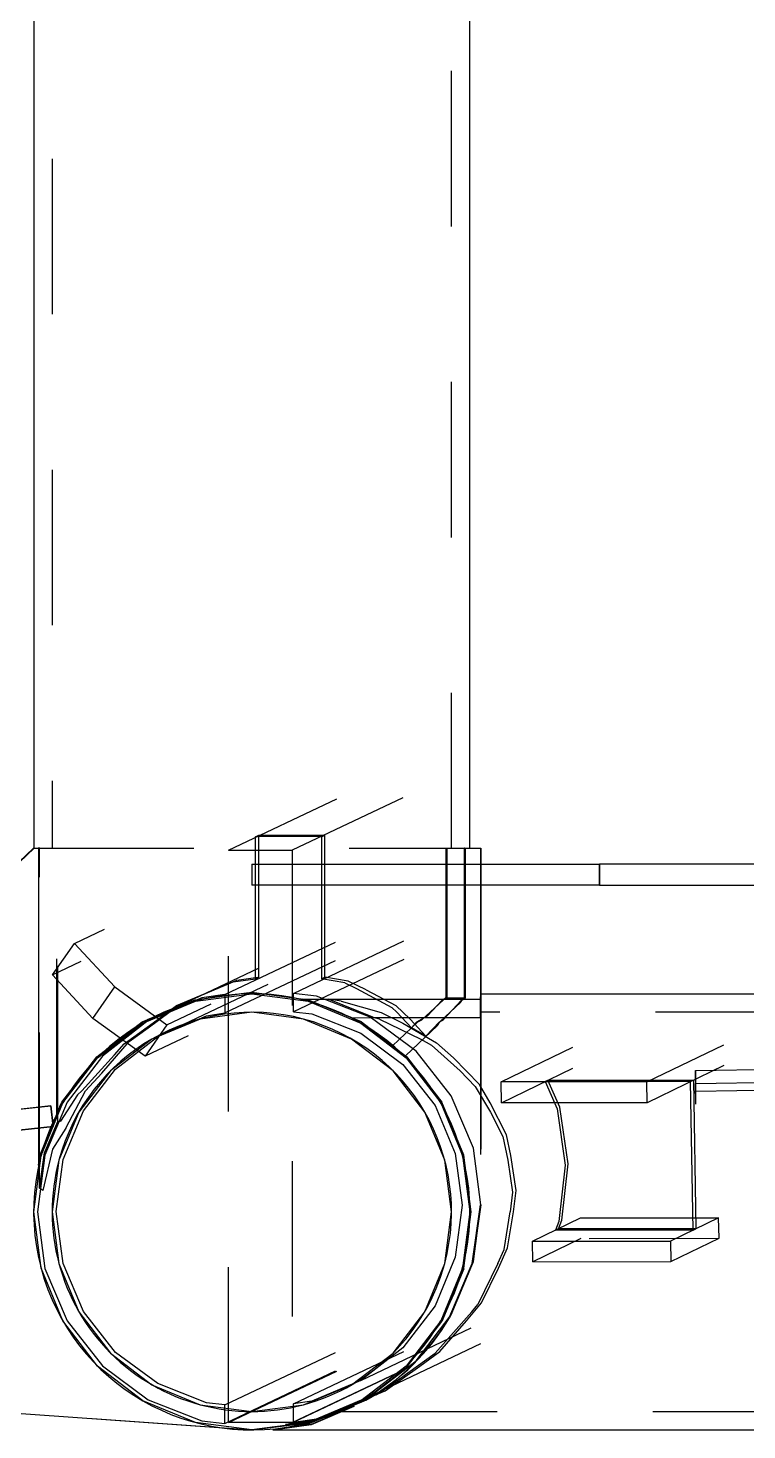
# Model space of a CAD drawing. Header units: millimetres. Extents: x 150000 to 150841, y 150000 to 150594.
# Drawn here: x 150060.44 to 150069.69, y 150459.26 to 150477.3 of the extents above; entities that cross this region are included whole.
import ezdxf

# ---------------------------------------------------------------- set-up
doc = ezdxf.new("R2010")
doc.units = ezdxf.units.MM
doc.linetypes.add('XKITLINE00', pattern=[0])
doc.linetypes.add('XKITLINE02', pattern=[4, 2, -2])

msp = doc.modelspace()

# ---------------------------------------------------------------- linework, layer by layer
at = {"color": 7, "linetype": 'XKITLINE02'}
for p, q in [((150060.752, 150547.617), (150060.752, 150466.747)), ((150065.886, 150466.747), (150065.886, 150542.481)), ((150063.019, 150466.723), (150064.411, 150467.384)), ((150065.259, 150467.398), (150063.838, 150466.723)), ((150063.365, 150466.895), (150063.41, 150466.916)), ((150063.39, 150466.896), (150063.365, 150466.895)), ((150063.365, 150465.07), (150063.365, 150466.895)), ((150064.052, 150466.897), (150063.39, 150466.896)), ((150063.41, 150466.916), (150064.12, 150466.918)), ((150063.41, 150465.091), (150063.41, 150466.916)), ((150064.214, 150466.894), (150064.052, 150466.897)), ((150064.12, 150466.918), (150064.259, 150466.915)), ((150064.214, 150466.894), (150064.259, 150466.915)), ((150064.214, 150466.894), (150064.214, 150465.068)), ((150064.259, 150465.089), (150064.259, 150466.915)), ((150056.26, 150462.717), (150060.518, 150466.747)), ((150060.515, 150466.747), (150060.573, 150466.747)), ((150060.573, 150466.747), (150066.053, 150466.747)), ((150060.591, 150466.747), (150060.575, 150466.747)), ((150060.575, 150466.747), (150060.826, 150466.747)), ((150060.588, 150462.377), (150060.588, 150466.747)), ((150060.811, 150463.326), (150060.811, 150466.747)), ((150060.826, 150463.234), (150060.826, 150466.747)), ((150063.019, 150459.361), (150063.019, 150466.723)), ((150063.019, 150466.723), (150063.838, 150466.723)), ((150063.838, 150466.723), (150063.838, 150459.361)), ((150065.813, 150466.747), (150065.813, 150464.822)), ((150065.813, 150466.747), (150066.051, 150466.747)), ((150065.827, 150466.747), (150065.827, 150464.825)), ((150066.053, 150466.747), (150066.123, 150466.747)), ((150066.063, 150466.747), (150066.063, 150464.825)), ((150063.319, 150466.541), (150063.319, 150466.275)), ((150066.051, 150466.541), (150066.051, 150466.275)), ((150066.261, 150466.541), (150066.261, 150466.275)), ((150066.266, 150466.541), (150066.266, 150466.275)), ((150067.79, 150466.275), (150067.79, 150466.541)), ((150067.79, 150466.541), (150067.79, 150466.275)), ((150067.79, 150466.541), (150067.79, 150466.541)), ((150067.79, 150466.275), (150067.79, 150466.541)), ((150061.04, 150465.523), (150061.423, 150465.705)), ((150062.973, 150464.866), (150064.394, 150465.541)), ((150063.855, 150464.881), (150065.276, 150465.556)), ((150060.758, 150465.119), (150061.04, 150465.523)), ((150061.04, 150465.523), (150061.556, 150464.963)), ((150060.758, 150465.119), (150061.125, 150465.294)), ((150061.988, 150464.531), (150063.407, 150465.205)), ((150062.973, 150464.629), (150064.394, 150465.303)), ((150065.276, 150465.318), (150063.855, 150464.643)), ((150061.275, 150464.559), (150060.758, 150465.119)), ((150062.109, 150464.327), (150063.528, 150465.001)), ((150062.668, 150464.86), (150063.126, 150465.051)), ((150062.723, 150464.88), (150063.081, 150465.029)), ((150063.081, 150465.029), (150063.365, 150465.07)), ((150063.126, 150465.051), (150063.396, 150465.09)), ((150063.41, 150465.091), (150063.365, 150465.07)), ((150063.396, 150465.09), (150063.41, 150465.091)), ((150064.214, 150465.068), (150064.259, 150465.089)), ((150064.514, 150465.016), (150064.214, 150465.068)), ((150064.559, 150465.037), (150064.259, 150465.089)), ((150064.514, 150465.016), (150064.664, 150464.945)), ((150064.788, 150464.928), (150064.559, 150465.037)), ((150061.275, 150464.559), (150061.556, 150464.963)), ((150061.556, 150464.963), (150062.228, 150464.476)), ((150062.676, 150464.823), (150061.988, 150464.531)), ((150062.351, 150464.724), (150062.723, 150464.88)), ((150062.403, 150464.748), (150062.668, 150464.86)), ((150063.248, 150464.882), (150062.586, 150464.795)), ((150062.593, 150464.779), (150063.319, 150464.875)), ((150062.973, 150464.866), (150062.676, 150464.823)), ((150062.973, 150464.866), (150062.973, 150464.629)), ((150063.319, 150464.875), (150064.045, 150464.779)), ((150063.855, 150464.643), (150063.855, 150464.881)), ((150064.152, 150464.847), (150063.855, 150464.881)), ((150064.84, 150464.577), (150064.152, 150464.847)), ((150064.664, 150464.945), (150065.121, 150464.699)), ((150064.788, 150464.928), (150065.171, 150464.723)), ((150065.813, 150464.822), (150065.78, 150464.795)), ((150066.051, 150464.821), (150065.813, 150464.822)), ((150065.817, 150464.813), (150065.827, 150464.825)), ((150065.827, 150464.825), (150066.063, 150464.825)), ((150066.063, 150464.825), (150066.048, 150464.806)), ((150066.264, 150464.875), (150066.266, 150464.808)), ((150066.266, 150464.875), (150066.266, 150462.161)), ((150061.917, 150464.499), (150062.593, 150464.779)), ((150062.586, 150464.795), (150061.974, 150464.541)), ((150061.984, 150464.439), (150062.403, 150464.748)), ((150062.097, 150464.536), (150062.351, 150464.724)), ((150062.228, 150464.476), (150062.798, 150464.747)), ((150062.351, 150464.724), (150062.403, 150464.748)), ((150063.855, 150464.643), (150064.09, 150464.616)), ((150063.965, 150464.806), (150066.03, 150464.805)), ((150063.965, 150464.806), (150064.049, 150464.795)), ((150064.049, 150464.795), (150063.965, 150464.806)), ((150064.045, 150464.779), (150064.722, 150464.499)), ((150064.049, 150464.795), (150064.088, 150464.779)), ((150064.596, 150464.569), (150064.049, 150464.795)), ((150064.088, 150464.779), (150064.73, 150464.513)), ((150064.311, 150464.807), (150066.266, 150464.808)), ((150064.47, 150464.779), (150064.311, 150464.807)), ((150064.311, 150464.807), (150064.873, 150464.581)), ((150064.47, 150464.779), (150064.981, 150464.633)), ((150065.121, 150464.699), (150065.184, 150464.639)), ((150065.171, 150464.723), (150065.356, 150464.548)), ((150065.371, 150464.439), (150065.184, 150464.639)), ((150065.507, 150464.541), (150065.78, 150464.795)), ((150065.578, 150464.591), (150065.766, 150464.795)), ((150065.766, 150464.795), (150065.817, 150464.813)), ((150065.786, 150464.545), (150066.017, 150464.795)), ((150066.017, 150464.795), (150066.048, 150464.806)), ((150066.261, 150464.807), (150066.261, 150462.161)), ((150066.261, 150464.568), (150066.261, 150464.805)), ((150066.266, 150464.572), (150066.266, 150464.808)), ((150061.946, 150464.073), (150061.275, 150464.559)), ((150061.336, 150464.053), (150061.917, 150464.499)), ((150061.988, 150464.531), (150061.397, 150464.074)), ((150061.676, 150464.232), (150062.097, 150464.536)), ((150062.228, 150464.476), (150061.946, 150464.073)), ((150062.654, 150464.55), (150062.035, 150464.294)), ((150062.109, 150464.327), (150062.738, 150464.594)), ((150063.319, 150464.638), (150062.654, 150464.55)), ((150062.738, 150464.594), (150062.973, 150464.629)), ((150063.984, 150464.55), (150063.319, 150464.638)), ((150064.603, 150464.294), (150063.984, 150464.55)), ((150064.09, 150464.616), (150064.72, 150464.369)), ((150064.596, 150464.569), (150066.261, 150464.568)), ((150064.722, 150464.499), (150065.303, 150464.053)), ((150064.73, 150464.513), (150064.749, 150464.499)), ((150064.73, 150464.513), (150065.296, 150464.079)), ((150064.749, 150464.499), (150065.296, 150464.079)), ((150065.431, 150464.138), (150064.84, 150464.577)), ((150064.873, 150464.581), (150064.886, 150464.571)), ((150064.886, 150464.571), (150066.266, 150464.572)), ((150064.962, 150464.55), (150064.886, 150464.571)), ((150064.962, 150464.55), (150065.494, 150464.294)), ((150064.981, 150464.633), (150065.259, 150464.499)), ((150065.129, 150464.207), (150065.453, 150464.513)), ((150065.259, 150464.499), (150065.696, 150464.246)), ((150065.356, 150464.548), (150065.558, 150464.33)), ((150065.371, 150464.439), (150065.441, 150464.513)), ((150065.441, 150464.513), (150065.578, 150464.591)), ((150065.453, 150464.513), (150065.507, 150464.541)), ((150065.558, 150464.33), (150065.731, 150464.513)), ((150065.731, 150464.513), (150065.786, 150464.545)), ((150066.264, 150464.638), (150066.261, 150464.568)), ((150110.509, 150464.638), (150066.264, 150464.638)), ((150066.266, 150464.572), (150066.264, 150464.638)), ((150069.024, 150463.889), (150109.003, 150464.567)), ((150062.035, 150464.294), (150061.503, 150463.886)), ((150061.568, 150463.908), (150062.109, 150464.327)), ((150061.74, 150464.263), (150061.984, 150464.439)), ((150062.5, 150464.336), (150061.946, 150464.073)), ((150065.135, 150463.886), (150064.603, 150464.294)), ((150064.72, 150464.369), (150065.261, 150463.968)), ((150065.558, 150464.33), (150065.371, 150464.439)), ((150065.494, 150464.294), (150065.63, 150464.215)), ((150069.024, 150463.723), (150109.003, 150464.36)), ((150069.029, 150463.624), (150109.008, 150464.301)), ((150061.391, 150463.854), (150061.74, 150464.263)), ((150061.554, 150464.089), (150061.676, 150464.232)), ((150065.884, 150463.563), (150065.431, 150464.138)), ((150065.63, 150464.215), (150065.997, 150463.886)), ((150065.696, 150464.246), (150065.911, 150464.053)), ((150066.525, 150463.741), (150067.448, 150464.187)), ((150068.398, 150463.741), (150069.388, 150464.22)), ((150060.875, 150463.481), (150061.282, 150464.01)), ((150060.89, 150463.472), (150061.336, 150464.053)), ((150061.397, 150464.074), (150060.944, 150463.483)), ((150061.131, 150463.628), (150061.554, 150464.089)), ((150061.324, 150464.065), (150061.324, 150464.065)), ((150065.261, 150463.968), (150065.676, 150463.44)), ((150065.303, 150464.053), (150065.748, 150463.472)), ((150065.314, 150464.065), (150065.314, 150464.065)), ((150065.323, 150464.053), (150065.763, 150463.481)), ((150066.245, 150463.71), (150065.911, 150464.053)), ((150066.529, 150463.475), (150067.448, 150463.919)), ((150069.388, 150463.952), (150068.402, 150463.475)), ((150109.008, 150464.094), (150069.029, 150463.457)), ((150061.503, 150463.886), (150061.095, 150463.354)), ((150061.153, 150463.368), (150061.568, 150463.908)), ((150061.182, 150463.626), (150061.391, 150463.854)), ((150065.543, 150463.354), (150065.135, 150463.886)), ((150065.997, 150463.886), (150066.193, 150463.685)), ((150068.398, 150463.741), (150066.525, 150463.741)), ((150066.529, 150463.475), (150066.525, 150463.741)), ((150067.09, 150463.746), (150067.127, 150463.764)), ((150068.961, 150463.747), (150067.09, 150463.746)), ((150067.09, 150463.746), (150067.244, 150463.397)), ((150067.127, 150463.764), (150068.998, 150463.765)), ((150067.281, 150463.415), (150067.127, 150463.764)), ((150068.402, 150463.475), (150068.398, 150463.741)), ((150068.961, 150463.747), (150068.998, 150463.765)), ((150068.994, 150461.836), (150068.961, 150463.747)), ((150068.998, 150463.765), (150069.031, 150461.854)), ((150069.029, 150463.624), (150069.024, 150463.889)), ((150069.024, 150463.889), (150069.024, 150463.723)), ((150061.076, 150463.576), (150060.858, 150463.238)), ((150060.929, 150463.145), (150061.182, 150463.626)), ((150061.131, 150463.628), (150061.076, 150463.576)), ((150066.169, 150462.888), (150065.884, 150463.563)), ((150066.193, 150463.685), (150066.387, 150463.354)), ((150066.385, 150463.472), (150066.245, 150463.71)), ((150069.029, 150463.457), (150069.024, 150463.723)), ((150069.029, 150463.457), (150069.029, 150463.624)), ((150060.735, 150463.433), (150058.715, 150463.216)), ((150060.575, 150463.417), (150060.575, 150463.149)), ((150060.61, 150462.796), (150060.89, 150463.472)), ((150060.944, 150463.483), (150060.659, 150462.799)), ((150060.735, 150463.433), (150060.736, 150463.434)), ((150060.763, 150463.169), (150060.735, 150463.433)), ((150060.821, 150463.35), (150060.875, 150463.481)), ((150065.676, 150463.44), (150065.936, 150462.823)), ((150065.748, 150463.472), (150066.029, 150462.796)), ((150066.045, 150462.8), (150065.763, 150463.481)), ((150066.593, 150463.061), (150066.385, 150463.472)), ((150068.402, 150463.475), (150066.529, 150463.475)), ((150067.244, 150463.397), (150067.35, 150462.672)), ((150067.387, 150462.689), (150067.281, 150463.415)), ((150060.652, 150462.828), (150060.826, 150463.234)), ((150060.76, 150463.205), (150060.744, 150463.167)), ((150060.76, 150463.204), (150060.745, 150463.167)), ((150060.826, 150463.234), (150060.849, 150463.237)), ((150061.095, 150463.354), (150060.839, 150462.734)), ((150060.849, 150463.237), (150060.858, 150463.238)), ((150060.892, 150462.742), (150061.153, 150463.368)), ((150065.8, 150462.734), (150065.543, 150463.354)), ((150066.387, 150463.354), (150066.547, 150463.039)), ((150060.929, 150463.145), (150060.757, 150462.878)), ((150060.764, 150463.167), (150060.764, 150463.169)), ((150066.547, 150463.039), (150066.61, 150462.734)), ((150066.649, 150462.796), (150066.593, 150463.061)), ((150060.757, 150462.878), (150060.631, 150462.347)), ((150066.266, 150462.161), (150066.169, 150462.888)), ((150060.514, 150462.07), (150060.61, 150462.796)), ((150060.659, 150462.799), (150060.562, 150462.069)), ((150060.588, 150462.377), (150060.652, 150462.828)), ((150060.839, 150462.734), (150060.751, 150462.07)), ((150060.803, 150462.073), (150060.892, 150462.742)), ((150065.887, 150462.07), (150065.8, 150462.734)), ((150065.936, 150462.823), (150066.025, 150462.157)), ((150066.029, 150462.796), (150066.124, 150462.07)), ((150066.141, 150462.07), (150066.045, 150462.8)), ((150066.61, 150462.734), (150066.673, 150462.322)), ((150066.717, 150462.344), (150066.649, 150462.796)), ((150067.35, 150462.672), (150067.268, 150461.947)), ((150067.305, 150461.964), (150067.387, 150462.689)), ((150060.631, 150462.347), (150060.588, 150462.377)), ((150066.673, 150462.322), (150066.643, 150462.07)), ((150066.685, 150462.07), (150066.717, 150462.344)), ((150066.025, 150462.157), (150065.936, 150461.488)), ((150066.153, 150461.407), (150066.261, 150462.161)), ((150066.266, 150462.161), (150066.159, 150461.407)), ((150066.169, 150461.43), (150066.266, 150462.161)), ((150066.261, 150462.161), (150066.266, 150462.161)), ((150060.61, 150461.344), (150060.514, 150462.07)), ((150060.562, 150462.069), (150060.659, 150461.342)), ((150060.751, 150462.07), (150060.839, 150461.405)), ((150060.892, 150461.407), (150060.803, 150462.073)), ((150065.8, 150461.405), (150065.887, 150462.07)), ((150066.124, 150462.07), (150066.029, 150461.344)), ((150066.045, 150461.344), (150066.141, 150462.07)), ((150066.563, 150461.586), (150066.643, 150462.07)), ((150066.609, 150461.607), (150066.685, 150462.07)), ((150066.929, 150461.695), (150067.548, 150461.995)), ((150067.268, 150461.947), (150067.225, 150461.836)), ((150067.262, 150461.854), (150067.305, 150461.964)), ((150067.548, 150461.995), (150069.322, 150461.995)), ((150069.322, 150461.995), (150068.702, 150461.695)), ((150069.327, 150461.73), (150069.322, 150461.995)), ((150067.225, 150461.836), (150067.262, 150461.854)), ((150068.994, 150461.836), (150067.225, 150461.836)), ((150069.031, 150461.854), (150067.262, 150461.854)), ((150068.994, 150461.836), (150069.031, 150461.854)), ((150066.482, 150461.405), (150066.563, 150461.586)), ((150066.491, 150461.344), (150066.609, 150461.607)), ((150066.933, 150461.429), (150066.929, 150461.695)), ((150066.929, 150461.695), (150068.702, 150461.695)), ((150067.549, 150461.727), (150066.933, 150461.429)), ((150067.657, 150461.729), (150069.327, 150461.73)), ((150068.702, 150461.695), (150068.707, 150461.43)), ((150068.707, 150461.43), (150069.327, 150461.73)), ((150060.839, 150461.405), (150061.095, 150460.786)), ((150061.153, 150460.789), (150060.892, 150461.407)), ((150065.543, 150460.786), (150065.8, 150461.405)), ((150065.936, 150461.488), (150065.676, 150460.862)), ((150065.884, 150460.747), (150066.169, 150461.43)), ((150066.126, 150461.344), (150066.153, 150461.407)), ((150066.159, 150461.407), (150066.132, 150461.344)), ((150066.159, 150461.407), (150066.153, 150461.407)), ((150066.482, 150461.405), (150066.224, 150460.878)), ((150066.933, 150461.429), (150068.707, 150461.43)), ((150060.89, 150460.667), (150060.61, 150461.344)), ((150060.659, 150461.342), (150060.944, 150460.667)), ((150066.029, 150461.344), (150065.748, 150460.667)), ((150066.045, 150461.339), (150065.763, 150460.659)), ((150065.855, 150460.706), (150066.126, 150461.344)), ((150066.132, 150461.344), (150065.861, 150460.706)), ((150066.045, 150461.339), (150066.045, 150461.344)), ((150066.274, 150460.902), (150066.491, 150461.344)), ((150065.676, 150460.862), (150065.261, 150460.322)), ((150066.079, 150460.667), (150066.274, 150460.902)), ((150066.147, 150460.786), (150066.224, 150460.878)), ((150061.095, 150460.786), (150061.503, 150460.254)), ((150061.568, 150460.262), (150061.153, 150460.789)), ((150065.135, 150460.254), (150065.543, 150460.786)), ((150065.431, 150460.156), (150065.884, 150460.747)), ((150065.678, 150460.254), (150066.147, 150460.786)), ((150061.336, 150460.086), (150060.89, 150460.667)), ((150060.944, 150460.667), (150061.397, 150460.091)), ((150064.72, 150459.903), (150066.142, 150460.579)), ((150065.748, 150460.667), (150065.303, 150460.086)), ((150065.323, 150460.086), (150065.763, 150460.659)), ((150065.738, 150460.276), (150066.079, 150460.667)), ((150065.261, 150460.322), (150064.72, 150459.903)), ((150064.84, 150459.699), (150066.263, 150460.375)), ((150061.503, 150460.254), (150062.035, 150459.846)), ((150062.109, 150459.861), (150061.568, 150460.262)), ((150062.973, 150459.587), (150064.394, 150460.262)), ((150063.855, 150459.601), (150065.276, 150460.276)), ((150064.603, 150459.846), (150065.135, 150460.254)), ((150064.84, 150459.699), (150065.431, 150460.156)), ((150065.112, 150459.846), (150065.678, 150460.254)), ((150065.478, 150460.086), (150065.738, 150460.276)), ((150061.917, 150459.64), (150061.336, 150460.086)), ((150061.397, 150460.091), (150061.988, 150459.653)), ((150062.973, 150459.349), (150064.394, 150460.024)), ((150063.019, 150459.361), (150064.411, 150460.022)), ((150063.838, 150459.361), (150065.259, 150460.036)), ((150063.855, 150459.363), (150065.276, 150460.038)), ((150065.303, 150460.086), (150064.722, 150459.64)), ((150064.749, 150459.64), (150065.314, 150460.074)), ((150065.033, 150459.77), (150065.478, 150460.086)), ((150065.314, 150460.074), (150065.323, 150460.086)), ((150062.035, 150459.846), (150062.654, 150459.589)), ((150062.738, 150459.614), (150062.109, 150459.861)), ((150063.984, 150459.589), (150064.603, 150459.846)), ((150064.72, 150459.903), (150064.09, 150459.635)), ((150064.726, 150459.64), (150065.033, 150459.77)), ((150064.919, 150459.716), (150065.112, 150459.846)), ((150065.033, 150459.77), (150064.919, 150459.716)), ((150057.279, 150459.694), (150063.321, 150459.265)), ((150062.593, 150459.36), (150061.917, 150459.64)), ((150061.988, 150459.653), (150062.676, 150459.383)), ((150062.973, 150459.587), (150062.738, 150459.614)), ((150064.09, 150459.635), (150063.855, 150459.601)), ((150063.855, 150459.363), (150063.855, 150459.601)), ((150064.722, 150459.64), (150064.045, 150459.36)), ((150064.152, 150459.407), (150064.84, 150459.699)), ((150064.203, 150459.417), (150064.726, 150459.64)), ((150064.769, 150459.64), (150064.551, 150459.552)), ((150064.596, 150459.571), (150064.73, 150459.626)), ((150064.919, 150459.716), (150064.622, 150459.589)), ((150064.73, 150459.626), (150064.749, 150459.64)), ((150064.733, 150459.628), (150064.763, 150459.64)), ((150064.763, 150459.64), (150064.78, 150459.647)), ((150064.785, 150459.647), (150064.769, 150459.64)), ((150062.654, 150459.589), (150063.319, 150459.502)), ((150062.973, 150459.349), (150062.973, 150459.587)), ((150063.319, 150459.502), (150063.984, 150459.589)), ((150063.854, 150459.36), (150064.203, 150459.417)), ((150064.635, 150459.571), (150064.082, 150459.336)), ((150064.088, 150459.36), (150064.596, 150459.571)), ((150064.088, 150459.336), (150064.637, 150459.569)), ((150064.578, 150459.569), (150064.137, 150459.386)), ((150064.635, 150459.571), (150064.475, 150459.502)), ((150064.475, 150459.502), (150064.637, 150459.569)), ((150064.475, 150459.502), (150110.509, 150459.502)), ((150064.622, 150459.589), (150064.578, 150459.569)), ((150064.578, 150459.569), (150064.587, 150459.569)), ((150064.592, 150459.569), (150064.637, 150459.569)), ((150064.596, 150459.571), (150064.635, 150459.571)), ((150063.319, 150459.265), (150062.593, 150459.36)), ((150062.676, 150459.383), (150062.973, 150459.349)), ((150063.838, 150459.361), (150063.019, 150459.361)), ((150064.045, 150459.36), (150063.319, 150459.265)), ((150064.088, 150459.336), (150063.59, 150459.265)), ((150064.137, 150459.386), (150063.751, 150459.333)), ((150063.751, 150459.333), (150063.854, 150459.36)), ((150063.751, 150459.333), (150063.866, 150459.334)), ((150063.855, 150459.363), (150064.152, 150459.407)), ((150063.965, 150459.333), (150064.049, 150459.344)), ((150063.981, 150459.335), (150064.088, 150459.336)), ((150064.049, 150459.344), (150064.088, 150459.36)), ((150064.082, 150459.336), (150064.088, 150459.336))]:
    msp.add_line(p, q, dxfattribs=at)
at = {"color": 2, "linetype": 'XKITLINE00'}
for p, q in [((150066.123, 150466.747), (150066.123, 150542.244)), ((150060.515, 150540.446), (150060.515, 150466.747)), ((150056.761, 150463.197), (150060.512, 150466.747)), ((150060.512, 150466.747), (150060.573, 150466.747)), ((150060.575, 150466.747), (150060.573, 150466.747)), ((150060.575, 150466.747), (150060.575, 150463.417)), ((150066.053, 150466.747), (150066.051, 150466.747)), ((150066.051, 150466.747), (150066.051, 150466.541)), ((150066.053, 150466.747), (150066.261, 150466.747)), ((150066.261, 150466.747), (150066.266, 150466.747)), ((150066.261, 150466.747), (150066.266, 150466.747)), ((150066.261, 150466.747), (150066.261, 150466.541)), ((150066.266, 150466.747), (150066.266, 150466.541)), ((150063.319, 150466.541), (150063.319, 150466.541)), ((150063.319, 150466.541), (150067.79, 150466.541)), ((150063.319, 150466.541), (150063.319, 150466.275)), ((150108.848, 150466.541), (150067.79, 150466.541)), ((150067.79, 150466.541), (150067.79, 150466.541)), ((150067.79, 150466.275), (150067.79, 150466.541)), ((150063.319, 150466.275), (150063.319, 150466.275)), ((150067.79, 150466.275), (150063.319, 150466.275)), ((150066.051, 150466.275), (150066.051, 150464.821)), ((150066.261, 150466.275), (150066.261, 150464.807)), ((150066.266, 150466.275), (150066.266, 150464.875)), ((150067.79, 150466.275), (150108.848, 150466.275)), ((150067.79, 150466.275), (150067.79, 150466.275)), ((150063.319, 150464.891), (150062.589, 150464.795)), ((150064.049, 150464.795), (150063.319, 150464.891)), ((150066.051, 150464.821), (150066.019, 150464.795)), ((150066.261, 150464.805), (150066.264, 150464.875)), ((150066.264, 150464.875), (150071.552, 150464.875)), ((150061.908, 150464.513), (150062.589, 150464.795)), ((150064.73, 150464.513), (150064.049, 150464.795)), ((150065.735, 150464.513), (150066.007, 150464.766)), ((150066.019, 150464.795), (150066.007, 150464.766)), ((150066.03, 150464.805), (150066.261, 150464.805)), ((150061.324, 150464.065), (150061.908, 150464.513)), ((150064.73, 150464.513), (150065.296, 150464.079)), ((150065.296, 150464.079), (150065.709, 150464.469)), ((150065.709, 150464.469), (150065.735, 150464.513)), ((150060.875, 150463.481), (150061.282, 150464.01)), ((150061.282, 150464.01), (150061.324, 150464.065)), ((150065.296, 150464.079), (150065.314, 150464.065)), ((150065.314, 150464.065), (150065.323, 150464.053)), ((150065.763, 150463.472), (150065.323, 150464.053)), ((150058.714, 150463.217), (150060.736, 150463.434)), ((150060.736, 150463.434), (150060.764, 150463.169)), ((150060.852, 150463.424), (150060.76, 150463.205)), ((150060.852, 150463.424), (150060.875, 150463.481)), ((150060.875, 150463.481), (150060.875, 150463.481)), ((150066.045, 150462.796), (150065.763, 150463.472)), ((150060.811, 150463.326), (150060.76, 150463.204)), ((150060.821, 150463.35), (150060.811, 150463.326)), ((150060.764, 150463.169), (150058.743, 150462.952)), ((150058.743, 150462.95), (150060.764, 150463.167)), ((150060.575, 150463.149), (150060.575, 150462.672)), ((150060.744, 150463.167), (150060.591, 150462.8)), ((150060.745, 150463.167), (150060.592, 150462.8)), ((150060.764, 150463.167), (150060.763, 150463.169)), ((150060.575, 150462.672), (150060.591, 150462.8)), ((150060.592, 150462.8), (150060.575, 150462.672)), ((150066.141, 150462.07), (150066.045, 150462.796)), ((150066.045, 150461.344), (150066.141, 150462.07)), ((150065.763, 150460.667), (150066.045, 150461.344)), ((150065.323, 150460.086), (150065.763, 150460.667)), ((150064.749, 150459.64), (150065.314, 150460.074)), ((150065.314, 150460.074), (150065.323, 150460.086)), ((150057.591, 150459.671), (150063.319, 150459.265)), ((150064.074, 150459.36), (150064.733, 150459.628)), ((150064.088, 150459.36), (150064.73, 150459.626)), ((150064.73, 150459.626), (150064.749, 150459.64)), ((150064.551, 150459.552), (150064.08, 150459.36)), ((150064.587, 150459.569), (150064.592, 150459.569)), ((150063.319, 150459.265), (150064.074, 150459.36)), ((150063.325, 150459.265), (150063.319, 150459.265)), ((150063.321, 150459.265), (150063.325, 150459.265)), ((150063.325, 150459.265), (150064.08, 150459.36)), ((150063.59, 150459.265), (150064.082, 150459.336)), ((150063.59, 150459.265), (150110.509, 150459.265)), ((150063.866, 150459.334), (150063.981, 150459.335)), ((150064.049, 150459.344), (150063.965, 150459.333)), ((150063.965, 150459.333), (150064.082, 150459.336)), ((150064.088, 150459.36), (150064.049, 150459.344)), ((150064.074, 150459.36), (150064.08, 150459.36))]:
    msp.add_line(p, q, dxfattribs=at)
for radius, start, end in [(2.805, 15, 195), (2.568, 345, 165), (2.805, 195, 15), (2.568, 165, 345)]:
    msp.add_arc((150063.319, 150462.07), radius, start, end, dxfattribs=at)
at = {"color": 7, "linetype": 'XKITLINE02'}
for centre in [(150063.332, 150462.193), (150063.338, 150462.193)]:
    msp.add_arc(centre, 2.929, 299.6158, 329.4891, dxfattribs=at)

doc.saveas('drawing.dxf')
